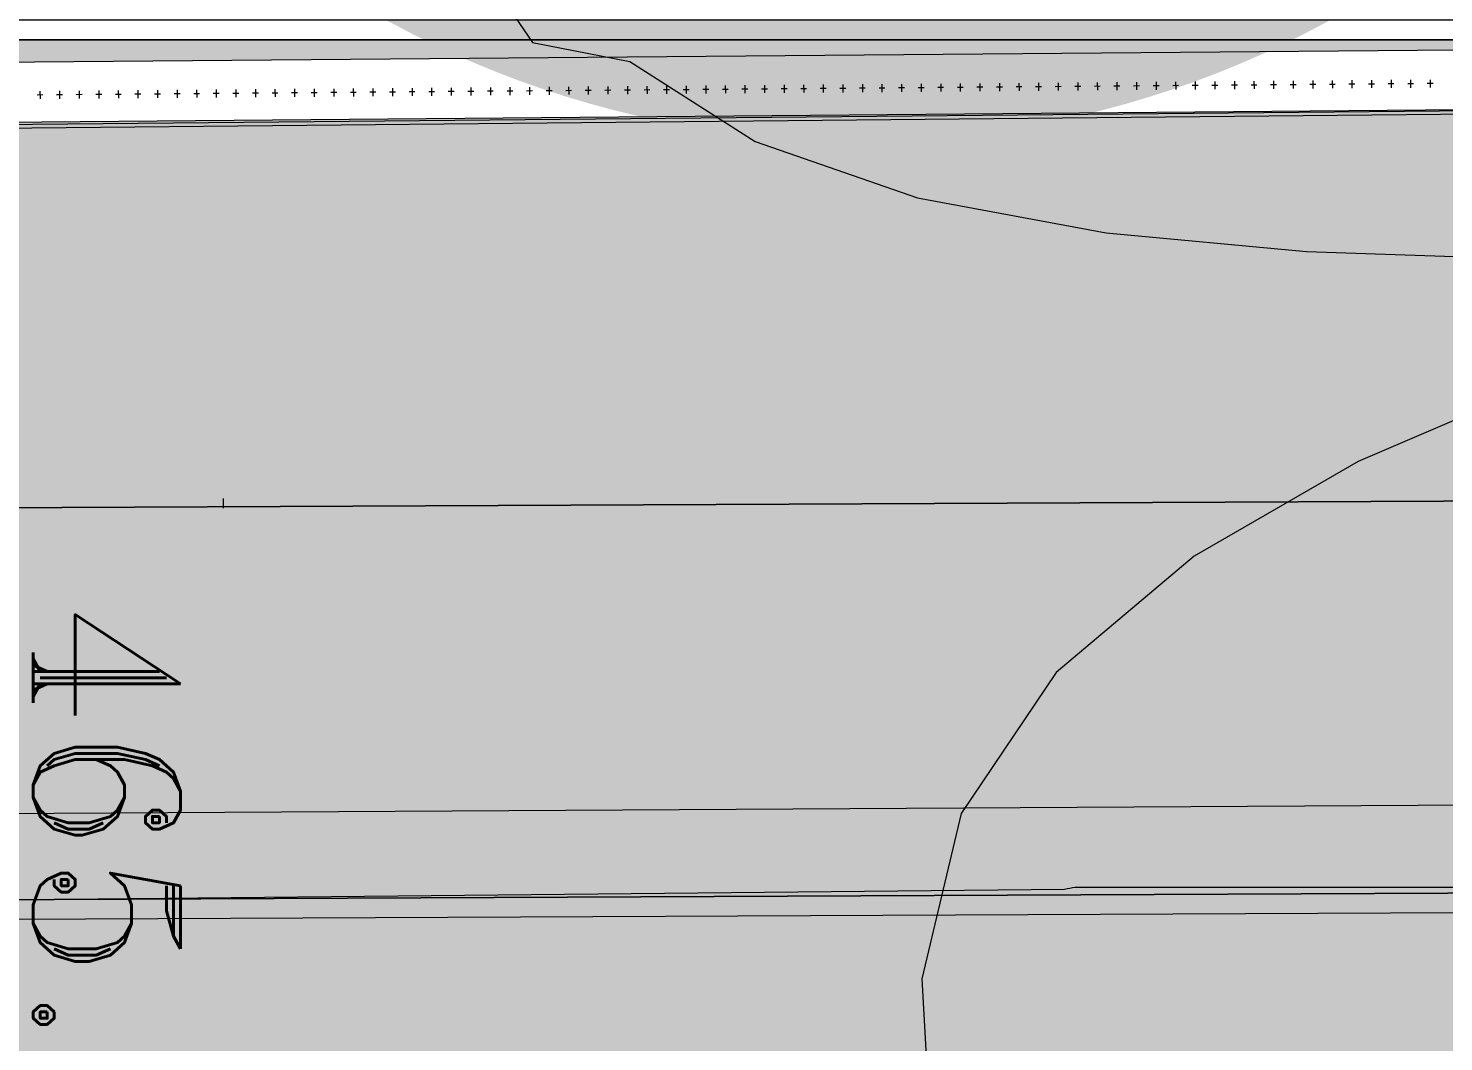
# Model space of a CAD drawing. Header units: millimetres. Extents: x 132836 to 1862386, y -330276 to -143438.
# Drawn here: x 238152 to 245363, y -275894 to -270728 of the extents above; entities that cross this region are included whole.
import ezdxf

# ---------------------------------------------------------------- set-up
doc = ezdxf.new("R2010")
doc.units = ezdxf.units.MM
doc.header["$MEASUREMENT"] = 0
doc.linetypes.add('Wipeout_Contour', pattern=[1000, 0, -1000])
for name, color, linetype in [('Divers - Dessin général', 7, 'Continuous'), ('Nouveau_0', 7, 'Continuous'), ('Nouveau_CN_02_00', 7, 'Continuous'), ('Nouveau_rg', 7, 'Continuous'), ('Nouveau_TopoAlt', 7, 'Continuous'), ('Nouveau_TopoJIS', 7, 'Continuous'), ('Sols_ Dalles', 7, 'Continuous'), ('Structure - Murs extérieurs', 7, 'Continuous'), ('TopoAlt', 7, 'Continuous')]:
    doc.layers.add(name, color=color, linetype=linetype)
doc.styles.add('STYLE_GENERE_5', font='romant.shx')

msp = doc.modelspace()

# ---------------------------------------------------------------- hatches: boundary and pattern name
at = {"linetype": 'Continuous', "lineweight": 0, "true_color": 0x6f6f6f}
h = msp.add_hatch(color=8, dxfattribs=at)
h.paths.add_polyline_path([(141848.442, -275935.042), (141848.442, -295062.571), (269220.821, -293826.868), (269220.821, -270902.734), (268763.049, -270902.734), (254213.6, -271040.575), (254213.6, -163437.635), (153156.2, -163437.635), (153156.2, -271040.575), (153182.962, -271040.57), (153183.146, -272000.514, -0.40942736), (149183.681, -275935.042)])
h.paths.add_polyline_path([(158435.584, -260639.953), (155145.584, -260639.953), (155145.584, -248364.953), (155145.584, -243089.974), (155145.584, -242189.974), (158435.584, -242189.974)], flags=0)
h.paths.add_polyline_path([(196775.042, -260810.571), (196775.042, -222495.57), (186955.542, -222495.57), (186955.542, -218295.57), (196754.55, -218295.57), (196754.55, -208495.57), (196754.55, -204495.57), (193355.542, -204495.57), (193355.542, -201780.57), (193355.542, -195161.535), (195576.034, -195161.535), (195576.034, -189810.571), (217850.068, -189810.571), (217850.068, -262266.885), (245610.045, -262266.885), (245610.045, -253395.571), (245626.034, -253395.571), (246426.034, -253395.571), (247826.034, -253395.571), (247826.034, -248005.571), (247826.034, -246605.571), (245626.034, -246605.571), (245610.045, -246605.571), (245610.045, -171995.57), (212806.28, -171995.57), (161503.433, -171995.57), (161503.433, -193810.571), (161503.433, -230015.57), (161503.433, -260810.571)], flags=0)
h.paths.add_polyline_path([(162737.042, -269433.913, -0.09031866), (162858.773, -268727.623, -0.20144873), (163912.639, -267592.74, -0.10421145), (164718.006, -267415.055), (165317.979, -267409.371, -0.10404461), (166125.354, -267571.244, -0.23825546), (167284.257, -268953.318, -0.05518862), (167336.836, -269390.334), (167338.931, -269611.438), (167351.046, -270890.267), (167092.583, -271892.761, -0.26794919), (165370.083, -272909.124), (164770.11, -272914.808, -0.19371746), (163379.252, -272370.185, -0.07056876), (163028.663, -271931.262, -0.1316525), (162751.253, -270933.845)], flags=0)
h.paths.add_polyline_path([(173316.986, -273599.031), (173316.986, -273452.052), (173330.488, -267377.824, -0.3805567), (175316.986, -265609.826), (175394.714, -265609.826), (175394.714, -270609.826), (190394.714, -270609.826), (190394.714, -265609.826), (195356.191, -265609.826, -0.41421356), (196856.191, -267109.826), (196856.191, -273660.699, -0.34550161), (195137.285, -275433.432), (175327.752, -275599.002, -0.4157911)], flags=0)
h.paths.add_polyline_path([(205510.093, -271504.083, -0.13447393), (205230.948, -270484.937), (205230.948, -268984.937, -0.41421356), (207230.948, -266984.937), (207830.948, -266984.937, -0.41421356), (209830.948, -268984.937), (209830.948, -270484.937, -0.12882035), (209574.03, -271465.581, -0.27093629), (207830.948, -272484.937), (207230.948, -272484.937, -0.26498)], flags=0)
h.paths.add_polyline_path([(217862.687, -273329.325), (217869.949, -267730.336, -0.09856151), (218100.718, -266943.721), (218117.681, -266951.545, -0.258849), (219955.479, -265605.827), (219953.141, -265587.294), (220637.569, -265587.294), (220637.569, -265687.294), (220637.569, -270687.294), (250537.569, -270687.294), (250537.569, -265687.294), (252208.004, -265687.294), (254186.294, -265687.294), (254186.294, -267687.294), (254186.294, -271062.255, 0.00134576), (254186.323, -271073.021), (254197.209, -273095.233, -0.41421356), (252208.004, -275105.97), (243484.534, -275105.97, -0.00518896), (243431.438, -275116.103), (235447.992, -275196.191), (220071.012, -275253.24, -0.38655333), (217873.089, -273475.385, -0.02518922)], flags=0)
at = {"linetype": 'Continuous', "lineweight": 0, "true_color": 0x90b349}
msp.add_hatch(color=55, dxfattribs=at).paths.add_polyline_path([(250537.569, -270787.354), (220537.569, -270787.354), (220537.569, -273253.269), (250548.615, -273114.341), (250537.729, -271092.129), (250537.664, -271092.129, -0.00134576), (250537.583, -271062.255), (250537.569, -271062.255)])
at = {"layer": 'Sols_ Dalles', "linetype": 'Continuous', "lineweight": 0, "true_color": 0x2e271c}
msp.add_hatch(color=250, dxfattribs=at).paths.add_polyline_path([(217961.309, -273253.269, 0.4157911), (219972.076, -275253.24), (252109.067, -275105.97, 0.41421356), (254098.272, -273095.233), (254087.386, -271073.021, -0.00134576), (254087.357, -271062.255), (254087.357, -267687.294), (254087.357, -265687.294), (250537.569, -265687.294), (250537.569, -270787.292), (250537.729, -271092.129), (250548.615, -273114.341), (220537.569, -273253.269), (220537.569, -270687.294), (220537.569, -265687.294), (219961.309, -265687.294, 0.25884891), (218113.763, -267154.752, 0.09856162), (217961.309, -267920.633)])

# ---------------------------------------------------------------- linework, layer by layer
at = {"color": 9, "linetype": 'Continuous', "lineweight": 5}
msp.add_lwpolyline([(217873.089, -273475.385, 0.38655333), (220071.012, -275253.24), (235447.992, -275196.191), (243431.438, -275116.103, 0.00518896), (243484.534, -275105.97), (252208.004, -275105.97, 0.41421356), (254197.209, -273095.233), (254186.323, -271073.021, -0.00134576), (254186.294, -271062.255), (254186.294, -267687.294), (254186.294, -265687.294), (252208.004, -265687.294), (250537.569, -265687.294), (250537.569, -270687.294), (220637.569, -270687.294), (220637.569, -265687.294), (220637.569, -265587.294), (219953.141, -265587.294), (219955.479, -265605.827, 0.258849), (218117.681, -266951.545), (218100.718, -266943.721, 0.09856151), (217869.949, -267730.336), (217862.687, -273329.325, 0.02518922)], format="xyb", close=True, dxfattribs=at)
at = {"color": 7, "linetype": 'Continuous', "lineweight": 5}
msp.add_lwpolyline([(250537.569, -270787.354), (220537.569, -270787.354), (220537.569, -273253.269), (250548.615, -273114.341), (250537.729, -271092.129), (250537.664, -271092.129, -0.00134576), (250537.583, -271062.255), (250537.569, -271062.255)], format="xyb", close=True, dxfattribs=at)
at = {"color": 253, "linetype": 'Continuous', "lineweight": 5, "true_color": 0x9f9f9f, "flags": 128}
msp.add_lwpolyline([(250548.615, -273114.341), (220537.569, -273253.269)], dxfattribs=at)
at = {"layer": 'Nouveau_CN_02_00', "color": 8, "linetype": 'Continuous', "lineweight": 5, "flags": 128}
msp.add_lwpolyline([(245807.223, -272559.386), (244927.342, -272937.469), (244091.786, -273418.589), (243388.16, -274012.819), (242904.071, -274730.233), (242703.658, -275573.32), (242757.193, -276514.242)], dxfattribs=at)
at = {"layer": 'Nouveau_rg', "color": 8, "linetype": 'Continuous', "lineweight": 5, "flags": 128}
msp.add_lwpolyline([(147567.552, -275358.909), (159741.501, -275704.121), (179134.524, -275550.958), (194861.845, -275038.784), (213710.215, -274947.589), (235087.482, -274747.605), (252251.249, -274647.467), (263883.891, -274697.543)], dxfattribs=at)
at = {"layer": 'Nouveau_TopoJIS', "color": 8, "linetype": 'Continuous', "lineweight": 5}
msp.add_line((239144.911, -273124.51), (239144.911, -273174.51), dxfattribs=at)
at = {"layer": 'Sols_ Dalles', "color": 7, "linetype": 'Continuous', "lineweight": 5, "flags": 128}
msp.add_lwpolyline([(217961.309, -273253.269, 0.4157911), (219972.076, -275253.24), (252109.067, -275105.97, 0.41421356), (254098.272, -273095.233), (254087.386, -271073.021, -0.00134576), (254087.357, -271062.255), (254087.357, -267687.294), (254087.357, -265687.294), (250537.569, -265687.294), (250537.569, -270787.292), (250537.729, -271092.129), (250548.615, -273114.341), (220537.569, -273253.269), (220537.569, -270687.294), (220537.569, -265687.294), (219961.309, -265687.294, 0.25884891), (218113.763, -267154.752, 0.09856162), (217961.309, -267920.633)], format="xyb", close=True, dxfattribs=at)
at = {"layer": 'Sols_ Dalles', "color": 250, "linetype": 'Continuous', "lineweight": 5, "true_color": 0x1f1f1f}
msp.add_lwpolyline([(217961.309, -273253.269, 0.4157911), (219972.076, -275253.24), (252109.067, -275105.97, 0.41421356), (254098.272, -273095.233), (254087.386, -271073.021, -0.00134576), (254087.357, -271062.255), (254087.357, -267687.294), (254087.357, -265687.294), (250537.569, -265687.294), (250537.569, -270787.292), (250537.729, -271092.129), (250548.615, -273114.341), (220537.569, -273253.269), (220537.569, -270687.294), (220537.569, -265687.294), (219961.309, -265687.294, 0.25884891), (218113.763, -267154.752, 0.09856162), (217961.309, -267920.633)], format="xyb", close=True, dxfattribs=at)
at = {"layer": 'Structure - Murs extérieurs', "color": 7, "linetype": 'Continuous', "lineweight": 5}
for points in [[(220537.569, -270787.292), (250537.569, -270787.292)], [(252109.067, -275105.97), (219972.076, -275253.24)], [(219972.573, -275353.239), (252109.564, -275205.969)]]:
    msp.add_lwpolyline(points, dxfattribs=at)
at = {"layer": 'TopoAlt', "color": 190, "linetype": 'Continuous', "lineweight": 5, "true_color": 0x8002ff}
msp.add_lwpolyline([(253886.348, -270769.248), (218046.957, -271071.504)], dxfattribs=at)

# ---------------------------------------------------------------- texts
at = {"layer": 'Nouveau_TopoAlt', "color": 253, "linetype": 'Continuous', "lineweight": 5, "true_color": 0x9f9f9f, "insert": (238926.723, -273653.01), "char_height": 750, "attachment_point": 1, "rotation": 270, "style": 'STYLE_GENERE_5'}
msp.add_mtext('\\A1;{\\pql;\\Fromant.shx;465.007}', dxfattribs=at)

# ---------------------------------------------------------------- next in the draw order: wipeouts: each hides what was drawn before it
at = {"color": 254, "linetype": 'Wipeout_Contour', "lineweight": 0, "ltscale": 1438589.353908819}
msp.add_wipeout([(253886.348, -270769.248), (218046.952, -271070.502), (218048.617, -271379.892), (253886.294, -271069.253)], dxfattribs=at).dxf.layer = 'TopoAlt'

# ---------------------------------------------------------------- next in the draw order: hatches: boundary and pattern name
at = {"linetype": 'Continuous', "lineweight": 0, "true_color": 0xa7a7a7}
msp.add_hatch(color=253, dxfattribs=at).paths.add_polyline_path([(237379.849, -266301.745, 1), (247379.849, -266301.745, 1)])

# ---------------------------------------------------------------- next in the draw order: linework, layer by layer
at = {"color": 7, "linetype": 'Continuous', "lineweight": 5}
for p, q in [((245094.366, -270991.812), (245094.695, -271031.81)), ((245194.122, -270990.992), (245194.451, -271030.991)), ((245293.878, -270990.173), (245294.207, -271030.171)), ((238211.203, -271048.356), (238211.531, -271088.355)), ((238310.959, -271047.537), (238311.287, -271087.536)), ((238410.715, -271046.717), (238411.043, -271086.716)), ((238510.471, -271045.898), (238510.799, -271085.897)), ((238610.227, -271045.079), (238610.555, -271085.077)), ((238725.147, -271064.135), (238695.148, -271064.382)), ((238709.983, -271044.259), (238710.311, -271084.258)), ((238824.903, -271063.316), (238794.904, -271063.562)), ((238809.739, -271043.44), (238810.067, -271083.438)), ((238924.659, -271062.496), (238894.66, -271062.743)), ((238909.495, -271042.62), (238909.823, -271082.619)), ((239024.415, -271061.677), (238994.416, -271061.923)), ((239009.251, -271041.801), (239009.579, -271081.799)), ((239124.17, -271060.857), (239094.172, -271061.104)), ((239109.007, -271040.981), (239109.335, -271080.98)), ((239223.926, -271060.038), (239193.928, -271060.284)), ((239208.763, -271040.162), (239209.091, -271080.16)), ((239323.682, -271059.218), (239293.683, -271059.465)), ((239308.519, -271039.342), (239308.847, -271079.341)), ((239423.438, -271058.399), (239393.439, -271058.645)), ((239408.275, -271038.523), (239408.603, -271078.521)), ((239523.194, -271057.579), (239493.195, -271057.826)), ((239508.031, -271037.703), (239508.359, -271077.702)), ((239622.95, -271056.76), (239592.951, -271057.006)), ((239607.787, -271036.884), (239608.115, -271076.882)), ((239722.706, -271055.94), (239692.707, -271056.187)), ((239707.543, -271036.064), (239707.871, -271076.063)), ((239822.462, -271055.121), (239792.463, -271055.367)), ((239807.299, -271035.245), (239807.627, -271075.243)), ((239922.218, -271054.301), (239892.219, -271054.548)), ((239907.055, -271034.425), (239907.383, -271074.424)), ((240021.974, -271053.482), (239991.975, -271053.728)), ((240006.811, -271033.606), (240007.139, -271073.604)), ((240121.73, -271052.662), (240091.731, -271052.909)), ((240106.567, -271032.786), (240106.895, -271072.785)), ((240221.486, -271051.843), (240191.487, -271052.089)), ((240206.323, -271031.967), (240206.651, -271071.965)), ((240321.242, -271051.023), (240291.243, -271051.27)), ((240306.079, -271031.147), (240306.407, -271071.146)), ((240420.998, -271050.204), (240390.999, -271050.45)), ((240405.835, -271030.328), (240406.163, -271070.326)), ((240520.754, -271049.384), (240490.755, -271049.631)), ((240505.591, -271029.508), (240505.919, -271069.507)), ((240620.51, -271048.565), (240590.511, -271048.811)), ((240605.347, -271028.689), (240605.675, -271068.687)), ((240720.266, -271047.745), (240690.267, -271047.992)), ((240705.103, -271027.869), (240705.431, -271067.868)), ((240820.022, -271046.926), (240790.023, -271047.172)), ((240804.859, -271027.05), (240805.187, -271067.048)), ((240919.778, -271046.106), (240889.779, -271046.353)), ((240904.615, -271026.23), (240904.943, -271066.229)), ((241019.534, -271045.287), (240989.535, -271045.533)), ((241004.371, -271025.411), (241004.699, -271065.409)), ((241119.29, -271044.467), (241089.291, -271044.714)), ((241104.127, -271024.591), (241104.455, -271064.59)), ((241219.046, -271043.648), (241189.047, -271043.894)), ((241203.883, -271023.772), (241204.211, -271063.77)), ((241318.802, -271042.828), (241288.803, -271043.075)), ((241303.638, -271022.952), (241303.967, -271062.951)), ((241418.558, -271042.009), (241388.559, -271042.255)), ((241403.394, -271022.133), (241403.723, -271062.131)), ((241518.314, -271041.189), (241488.315, -271041.436)), ((241503.15, -271021.313), (241503.479, -271061.312)), ((241618.07, -271040.37), (241588.071, -271040.616)), ((241602.906, -271020.494), (241603.235, -271060.492)), ((241717.826, -271039.55), (241687.827, -271039.797)), ((241702.662, -271019.674), (241702.991, -271059.673)), ((241817.582, -271038.731), (241787.583, -271038.977)), ((241802.418, -271018.855), (241802.747, -271058.853)), ((241917.338, -271037.911), (241887.339, -271038.158)), ((241902.174, -271018.035), (241902.503, -271058.034)), ((242017.094, -271037.092), (241987.095, -271037.338)), ((242001.93, -271017.216), (242002.259, -271057.215)), ((242116.85, -271036.272), (242086.851, -271036.519)), ((242101.686, -271016.396), (242102.015, -271056.395)), ((242216.606, -271035.453), (242186.607, -271035.699)), ((242201.442, -271015.577), (242201.771, -271055.576)), ((242316.362, -271034.633), (242286.363, -271034.88)), ((242301.198, -271014.757), (242301.527, -271054.756)), ((242416.118, -271033.814), (242386.119, -271034.06)), ((242400.954, -271013.938), (242401.283, -271053.937)), ((242515.874, -271032.995), (242485.875, -271033.241)), ((242500.71, -271013.118), (242501.039, -271053.117)), ((242615.63, -271032.175), (242585.631, -271032.421)), ((242600.466, -271012.299), (242600.795, -271052.298)), ((242715.386, -271031.356), (242685.387, -271031.602)), ((242700.222, -271011.479), (242700.551, -271051.478)), ((242815.142, -271030.536), (242785.143, -271030.782)), ((242799.978, -271010.66), (242800.307, -271050.659)), ((242914.898, -271029.717), (242884.899, -271029.963)), ((242899.734, -271009.84), (242900.063, -271049.839)), ((243014.654, -271028.897), (242984.655, -271029.144)), ((242999.49, -271009.021), (242999.819, -271049.02)), ((243114.41, -271028.078), (243084.411, -271028.324)), ((243099.246, -271008.201), (243099.575, -271048.2)), ((243214.166, -271027.258), (243184.167, -271027.505)), ((243199.002, -271007.382), (243199.331, -271047.381)), ((243313.922, -271026.439), (243283.923, -271026.685)), ((243298.758, -271006.562), (243299.087, -271046.561)), ((243413.678, -271025.619), (243383.679, -271025.866)), ((243398.514, -271005.743), (243398.843, -271045.742)), ((243513.434, -271024.8), (243483.435, -271025.046)), ((243498.27, -271004.924), (243498.599, -271044.922)), ((243613.19, -271023.98), (243583.191, -271024.227)), ((243598.026, -271004.104), (243598.355, -271044.103)), ((243712.946, -271023.161), (243682.947, -271023.407)), ((243697.782, -271003.285), (243698.111, -271043.283)), ((243812.702, -271022.341), (243782.703, -271022.588)), ((243797.538, -271002.465), (243797.867, -271042.464)), ((243912.458, -271021.522), (243882.459, -271021.768)), ((243897.294, -271001.646), (243897.623, -271041.644)), ((244012.214, -271020.702), (243982.215, -271020.949)), ((243997.05, -271000.826), (243997.379, -271040.825)), ((244111.97, -271019.883), (244081.971, -271020.129)), ((244096.806, -271000.007), (244097.135, -271040.005)), ((244211.726, -271019.063), (244181.727, -271019.31)), ((244196.562, -270999.187), (244196.891, -271039.186)), ((244311.482, -271018.244), (244281.483, -271018.49)), ((244296.318, -270998.368), (244296.647, -271038.366)), ((244411.238, -271017.424), (244381.239, -271017.671)), ((244396.074, -270997.548), (244396.403, -271037.547)), ((244510.994, -271016.605), (244480.995, -271016.851)), ((244495.83, -270996.729), (244496.159, -271036.727)), ((244610.75, -271015.785), (244580.751, -271016.032)), ((244595.586, -270995.909), (244595.915, -271035.908)), ((244710.506, -271014.966), (244680.507, -271015.212)), ((244695.342, -270995.09), (244695.671, -271035.088)), ((244810.262, -271014.146), (244780.263, -271014.393)), ((244795.098, -270994.27), (244795.427, -271034.269)), ((244910.018, -271013.327), (244880.019, -271013.573)), ((244894.854, -270993.451), (244895.183, -271033.449)), ((245009.774, -271012.507), (244979.775, -271012.754)), ((244994.61, -270992.631), (244994.939, -271032.63)), ((245109.53, -271011.688), (245079.531, -271011.934)), ((245209.286, -271010.868), (245179.287, -271011.115)), ((245309.042, -271010.049), (245279.043, -271010.295)), ((238226.367, -271068.233), (238196.368, -271068.479)), ((238326.123, -271067.413), (238296.124, -271067.66)), ((238425.879, -271066.594), (238395.88, -271066.84)), ((238525.635, -271065.774), (238495.636, -271066.021)), ((238625.391, -271064.955), (238595.392, -271065.201))]:
    msp.add_line(p, q, dxfattribs=at)
at = {"layer": 'Divers - Dessin général', "color": 8, "linetype": 'Continuous', "lineweight": 5}
msp.add_lwpolyline([(254205.676, -163437.635), (254186.294, -271067.638), (152856.388, -272027.634), (152839.018, -197317.635), (152835.676, -163437.635)], close=True, dxfattribs=at)
at = {"layer": 'Divers - Dessin général', "color": 14, "linetype": 'Continuous', "lineweight": 5, "true_color": 0x990000}
msp.add_lwpolyline([(254205.676, -163437.635), (254186.294, -271067.638), (152856.388, -272027.634), (152839.018, -197317.635), (152835.676, -163437.635)], close=True, dxfattribs=at)
at = {"layer": 'Nouveau_0', "color": 8, "linetype": 'Continuous', "lineweight": 5}
msp.add_line((152835.676, -272063.016), (254199.193, -271079.638), dxfattribs=at)
msp.add_line((152835.676, -272063.016), (254199.193, -271079.638), dxfattribs=at)
at = {"layer": 'Nouveau_0', "color": 8, "linetype": 'Continuous', "lineweight": 5, "flags": 128}
msp.add_lwpolyline([(152835.676, -272063.016), (254199.193, -271079.638), (254199.193, -163437.635), (152835.676, -163437.635), (152835.676, -197326.333)], close=True, dxfattribs=at)
at = {"layer": 'Nouveau_CN_02_00', "color": 8, "linetype": 'Continuous', "lineweight": 5, "flags": 128}
msp.add_lwpolyline([(238091.72, -267225.7), (238858.647, -268006.971), (239438.789, -268774.511), (239898.368, -269508.977), (240303.605, -270191.028), (240720.723, -270801.323), (241215.944, -270897.291), (241855.489, -271306.049), (242681.956, -271592.052), (243643.438, -271771.08), (244664.403, -271865.941), (245669.319, -271899.441)], dxfattribs=at)
at = {"layer": 'Structure - Murs extérieurs', "color": 7, "linetype": 'Continuous', "lineweight": 5, "flags": 128}
for points in [[(254087.357, -265587.294), (250537.569, -265587.294), (250437.569, -265587.294), (250437.569, -265687.294), (250437.569, -270687.292), (220637.569, -270687.292), (220637.569, -265687.294), (220637.569, -265587.294), (220537.569, -265587.294), (219953.141, -265587.294, 0.25972716), (218021.387, -267116.457, 0.0985618), (217861.309, -267920.633), (217861.309, -273253.269, 0.41578544), (219972.573, -275353.239), (252109.564, -275205.969, 0.41421921)], [(252109.067, -275105.97), (219972.076, -275253.24, -0.4157911), (217961.309, -273253.269), (217961.309, -267920.633, -0.09856162), (218113.763, -267154.752, -0.2588489), (219961.309, -265687.294), (220537.569, -265687.294), (220537.569, -270687.292), (220537.569, -270787.292), (220637.569, -270787.292), (250437.569, -270787.292), (250537.569, -270787.292), (250537.569, -270687.292), (250537.569, -265687.294), (254087.357, -265687.294)]]:
    msp.add_lwpolyline(points, format="xyb", dxfattribs=at)
at = {"layer": 'TopoAlt', "color": 7, "linetype": 'Continuous', "lineweight": 5, "flags": 128}
msp.add_lwpolyline([(253886.348, -270769.248), (218046.952, -271070.502), (218048.617, -271379.892), (253886.294, -271069.253)], close=True, dxfattribs=at)

doc.saveas('drawing.dxf')
